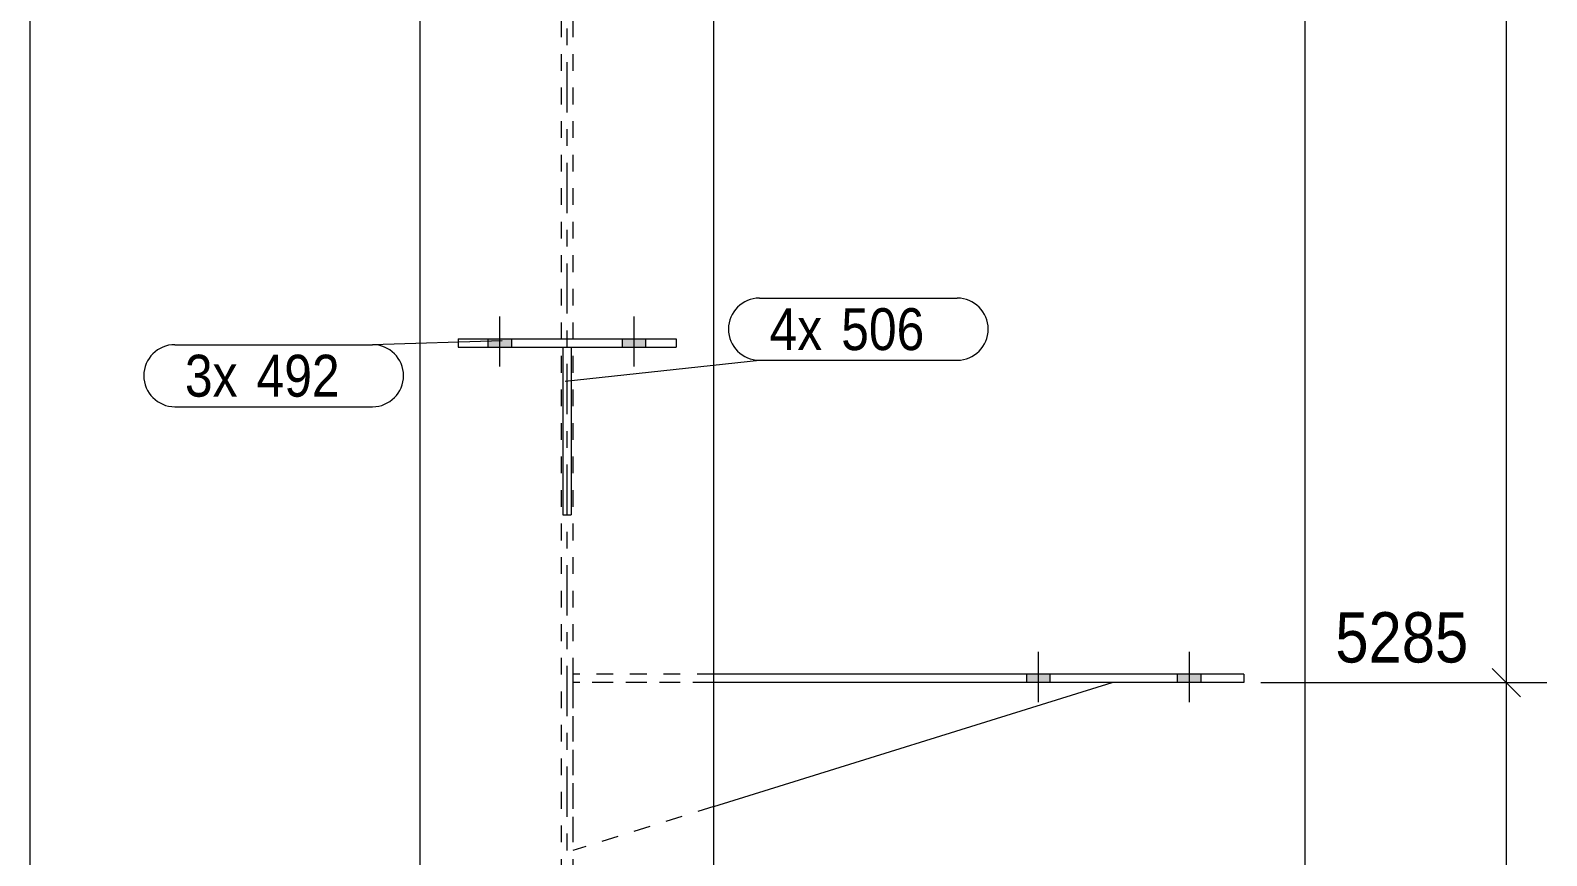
# Model space of a CAD drawing. Header units: millimetres. Extents: x 2 to 825, y 1 to 579.
# Drawn here: x 97.9 to 188.3, y 244.6 to 293.8 of the extents above; entities that cross this region are included whole.
import ezdxf

# ---------------------------------------------------------------- set-up
doc = ezdxf.new("R2010")
doc.units = ezdxf.units.MM
for name, pattern in [('XKITLINE00', [0]), ('XKITLINE01', [4, 1, -1, 1, -1]), ('XKITLINE03', [6, 3, -1, 1, -1])]:
    doc.linetypes.add(name, pattern=pattern)
for name, color, linetype, lineweight in [('Bolt', 3, 'Continuous', 0), ('Dimensions', 7, 'Continuous', 0), ('Part', 2, 'Continuous', 0), ('PartMark', 7, 'Continuous', 0)]:
    doc.layers.add(name, color=color, linetype=linetype, lineweight=lineweight)
doc.styles.add('ARIAL', font='ARIAL.TTF')

# ---------------------------------------------------------------- blocks, each defined once
blk = doc.blocks.new('*A50')
at = {"layer": 'Bolt'}
for points in [[(158.655, 255.424), (158.655, 254.924), (157.255, 254.924), (157.255, 255.424)], [(158.655, 255.424), (158.655, 254.924), (157.255, 254.924), (157.255, 255.424)], [(167.655, 255.424), (167.655, 254.924), (166.255, 254.924), (166.255, 255.424)], [(167.655, 255.424), (167.655, 254.924), (166.255, 254.924), (166.255, 255.424)]]:
    blk.add_hatch(color=3, dxfattribs=at).paths.add_polyline_path(points, flags=17)
at = {"layer": 'Bolt', "color": 3, "linetype": 'XKITLINE00', "lineweight": 0}
for p, q in [((157.955, 253.764), (157.955, 256.764)), ((157.955, 253.764), (157.955, 256.764)), ((166.955, 253.764), (166.955, 256.764)), ((166.955, 253.764), (166.955, 256.764)), ((157.255, 254.924), (157.255, 255.424)), ((157.255, 254.924), (157.255, 255.424)), ((158.655, 254.924), (158.655, 255.424)), ((158.655, 254.924), (158.655, 255.424)), ((166.255, 254.924), (166.255, 255.424)), ((166.255, 254.924), (166.255, 255.424)), ((167.655, 254.924), (167.655, 255.424)), ((167.655, 254.924), (167.655, 255.424))]:
    blk.add_line(p, q, dxfattribs=at)
blk = doc.blocks.new('*A53')
at = {"layer": 'Bolt'}
for points in [[(126.555, 275.424), (126.555, 274.924), (125.155, 274.924), (125.155, 275.424)], [(126.555, 275.424), (126.555, 274.924), (125.155, 274.924), (125.155, 275.424)], [(134.555, 275.424), (134.555, 274.924), (133.155, 274.924), (133.155, 275.424)], [(134.555, 275.424), (134.555, 274.924), (133.155, 274.924), (133.155, 275.424)]]:
    blk.add_hatch(color=3, dxfattribs=at).paths.add_polyline_path(points, flags=17)
at = {"layer": 'Bolt', "color": 3, "linetype": 'XKITLINE00', "lineweight": 0}
for p, q in [((125.855, 273.764), (125.855, 276.764)), ((125.855, 273.764), (125.855, 276.764)), ((133.855, 273.764), (133.855, 276.764)), ((133.855, 273.764), (133.855, 276.764)), ((125.155, 274.924), (125.155, 275.424)), ((125.155, 274.924), (125.155, 275.424)), ((126.555, 274.924), (126.555, 275.424)), ((126.555, 274.924), (126.555, 275.424)), ((133.155, 274.924), (133.155, 275.424)), ((133.155, 274.924), (133.155, 275.424)), ((134.555, 274.924), (134.555, 275.424)), ((134.555, 274.924), (134.555, 275.424))]:
    blk.add_line(p, q, dxfattribs=at)
blk = doc.blocks.new('*A58')
at = {"layer": 'Part', "color": 2, "linetype": 'XKITLINE00', "lineweight": 0}
for p, q in [((121.105, 78.924), (121.105, 312.404)), ((138.605, 78.924), (138.605, 312.404))]:
    blk.add_line(p, q, dxfattribs=at)
at = {"layer": 'Part', "color": 7, "linetype": 'XKITLINE01', "lineweight": 0}
for p, q in [((129.505, 312.404), (129.505, 78.924)), ((130.205, 312.404), (130.205, 78.924))]:
    blk.add_line(p, q, dxfattribs=at)
at = {"layer": 'Part', "color": 7, "linetype": 'XKITLINE03', "lineweight": 0}
blk.add_line((129.855, 78.924), (129.855, 312.404), dxfattribs=at)
blk = doc.blocks.new('*A63')
at = {"layer": 'Part', "color": 7, "linetype": 'XKITLINE01', "lineweight": 0}
for p, q in [((130.205, 254.924), (130.205, 244.924)), ((162.355, 254.924), (130.205, 254.924)), ((138.605, 247.537), (130.205, 244.924))]:
    blk.add_line(p, q, dxfattribs=at)
at = {"layer": 'Part', "color": 2, "linetype": 'XKITLINE00', "lineweight": 0}
blk.add_line((138.605, 247.537), (162.355, 254.924), dxfattribs=at)
blk = doc.blocks.new('*A64')
at = {"layer": 'Part', "color": 7, "linetype": 'XKITLINE01', "lineweight": 0}
for p, q in [((130.205, 255.424), (130.205, 254.924)), ((138.605, 255.424), (130.205, 255.424)), ((138.605, 254.924), (130.205, 254.924))]:
    blk.add_line(p, q, dxfattribs=at)
at = {"layer": 'Part', "color": 2, "linetype": 'XKITLINE00', "lineweight": 0}
for p, q in [((170.205, 255.424), (138.605, 255.424)), ((170.205, 255.424), (170.205, 254.924)), ((170.205, 254.924), (138.605, 254.924))]:
    blk.add_line(p, q, dxfattribs=at)
blk = doc.blocks.new('*A68')
at = {"layer": 'Part', "color": 2, "linetype": 'XKITLINE00', "lineweight": 0}
for p, q in [((123.355, 275.424), (136.355, 275.424)), ((123.355, 275.424), (123.355, 274.924)), ((123.355, 274.924), (136.355, 274.924)), ((136.355, 275.424), (136.355, 274.924))]:
    blk.add_line(p, q, dxfattribs=at)
blk = doc.blocks.new('*A69')
at = {"layer": 'Part', "color": 2, "linetype": 'XKITLINE00', "lineweight": 0}
for p, q in [((129.605, 274.924), (129.605, 264.924)), ((130.105, 274.924), (130.105, 264.924)), ((129.605, 264.924), (130.105, 264.924))]:
    blk.add_line(p, q, dxfattribs=at)
at = {"layer": 'Part', "color": 7, "linetype": 'XKITLINE01', "lineweight": 0}
blk.add_line((129.605, 274.924), (130.105, 274.924), dxfattribs=at)
blk.add_line((129.605, 274.924), (130.105, 274.924), dxfattribs=at)
blk = doc.blocks.new('*A177')
at = {"layer": 'Dimensions', "color": 7, "linetype": 'XKITLINE00', "lineweight": 0}
for p, q in [((185.006, 359.353), (186.703, 357.656)), ((171.205, 358.504), (188.255, 358.504)), ((185.855, 254.924), (185.855, 358.504)), ((185.006, 255.773), (186.703, 254.076)), ((171.205, 254.924), (188.255, 254.924))]:
    blk.add_line(p, q, dxfattribs=at)
at = {"layer": 'Dimensions', "color": 3}
for p in [(185.855, 358.504), (185.855, 254.924)]:
    blk.add_point(p, dxfattribs=at)
at = {"layer": 'Dimensions', "color": 3, "style": 'ARIAL', "width": 0.85}
blk.add_text('6585', height=3, dxfattribs=at).set_placement((175.654, 359.704))
blk.add_text('1300', height=3, rotation=90.00021, dxfattribs=at).set_placement((184.505, 302.264))
blk = doc.blocks.new('*A178')
at = {"layer": 'Dimensions', "color": 7, "linetype": 'XKITLINE00', "lineweight": 0}
blk.add_line((97.855, 239.078), (97.855, 520.052), dxfattribs=at)
blk = doc.blocks.new('*A179')
at = {"layer": 'Dimensions', "color": 7, "linetype": 'XKITLINE00', "lineweight": 0}
blk.add_line((173.855, 233.846), (173.855, 546.184), dxfattribs=at)
blk = doc.blocks.new('*A184')
at = {"layer": 'PartMark', "color": 7, "linetype": 'XKITLINE00', "lineweight": 0}
for p, q in [((106.472, 275.074), (118.256, 275.074)), ((125.984, 275.295), (118.256, 275.074)), ((106.472, 271.374), (118.256, 271.374))]:
    blk.add_line(p, q, dxfattribs=at)
for centre, start, end in [((106.472, 273.224), 90, 270), ((118.256, 273.224), 270, 90)]:
    blk.add_arc(centre, 1.85, start, end, dxfattribs=at)
at = {"layer": 'PartMark', "color": 3, "style": 'ARIAL', "width": 0.85}
for s, p in [('3x', (107.072, 271.974)), ('492', (111.343, 271.974))]:
    blk.add_text(s, height=2.5, dxfattribs=at).set_placement(p)
blk = doc.blocks.new('*A185')
at = {"layer": 'PartMark', "color": 7, "linetype": 'XKITLINE00', "lineweight": 0}
for p, q in [((141.326, 277.85), (153.111, 277.85)), ((129.734, 272.895), (141.326, 274.15)), ((141.326, 274.15), (153.111, 274.15))]:
    blk.add_line(p, q, dxfattribs=at)
for centre, start, end in [((141.326, 276), 90, 270), ((153.111, 276), 270, 90)]:
    blk.add_arc(centre, 1.85, start, end, dxfattribs=at)
at = {"layer": 'PartMark', "color": 3, "style": 'ARIAL', "width": 0.85}
for s, p in [('4x', (141.926, 274.75)), ('506', (146.198, 274.75))]:
    blk.add_text(s, height=2.5, dxfattribs=at).set_placement(p)
blk = doc.blocks.new('*A194')
at = {"layer": 'Dimensions', "color": 7, "linetype": 'XKITLINE00', "lineweight": 0}
for p, q in [((185.006, 255.773), (186.703, 254.076)), ((171.205, 254.924), (188.255, 254.924)), ((185.855, 124.924), (185.855, 254.924)), ((185.006, 125.773), (186.703, 124.076)), ((171.205, 124.924), (188.255, 124.924))]:
    blk.add_line(p, q, dxfattribs=at)
at = {"layer": 'Dimensions', "color": 3}
for p in [(185.855, 254.924), (185.855, 124.924)]:
    blk.add_point(p, dxfattribs=at)
at = {"layer": 'Dimensions', "color": 3, "style": 'ARIAL', "width": 0.85}
blk.add_text('5285', height=3, dxfattribs=at).set_placement((175.654, 256.124))
blk.add_text('1300', height=3, rotation=90.00021, dxfattribs=at).set_placement((184.505, 185.474))

msp = doc.modelspace()

# ---------------------------------------------------------------- block references
at = {"lineweight": 0}
for name in ['*A179', '*A178', '*A177', '*A185', '*A53', '*A184', '*A68', '*A69', '*A194', '*A50', '*A64', '*A63']:
    msp.add_blockref(name, (0, 0), dxfattribs=at)
at = {"layer": 'Part', "lineweight": 0}
msp.add_blockref('*A58', (0, 0), dxfattribs=at)

doc.saveas('drawing.dxf')
